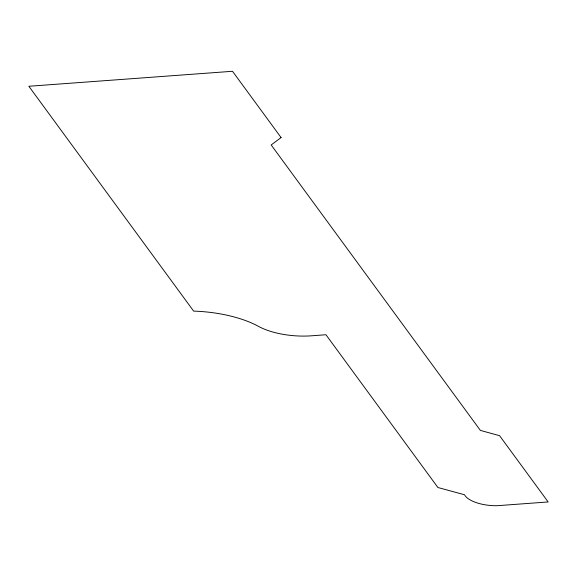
<?xml version="1.0" encoding="UTF-8"?>
<svg xmlns="http://www.w3.org/2000/svg" width="577" height="577" viewBox="0 0 577 577"><rect width="100%" height="100%" fill="white"/><g stroke="black" fill="none" stroke-linecap="round" stroke-linejoin="round"><path stroke-width="0.87" d="M281.078 137.557L271.176 144.957L480.389 430.413L499.574 435.678L548.15 501.954L496.977 505.719A28.432 11.792 4.1 0 1 464.514 494.756L437.907 487.507L325.947 334.739L311.4 335.814A50.011 20.743 4.1 0 1 258.474 326.358A78.861 32.701 4.1 0 0 193.634 311.104L28.85 86.269L232.509 71.281L281.078 137.557"/></g></svg>
